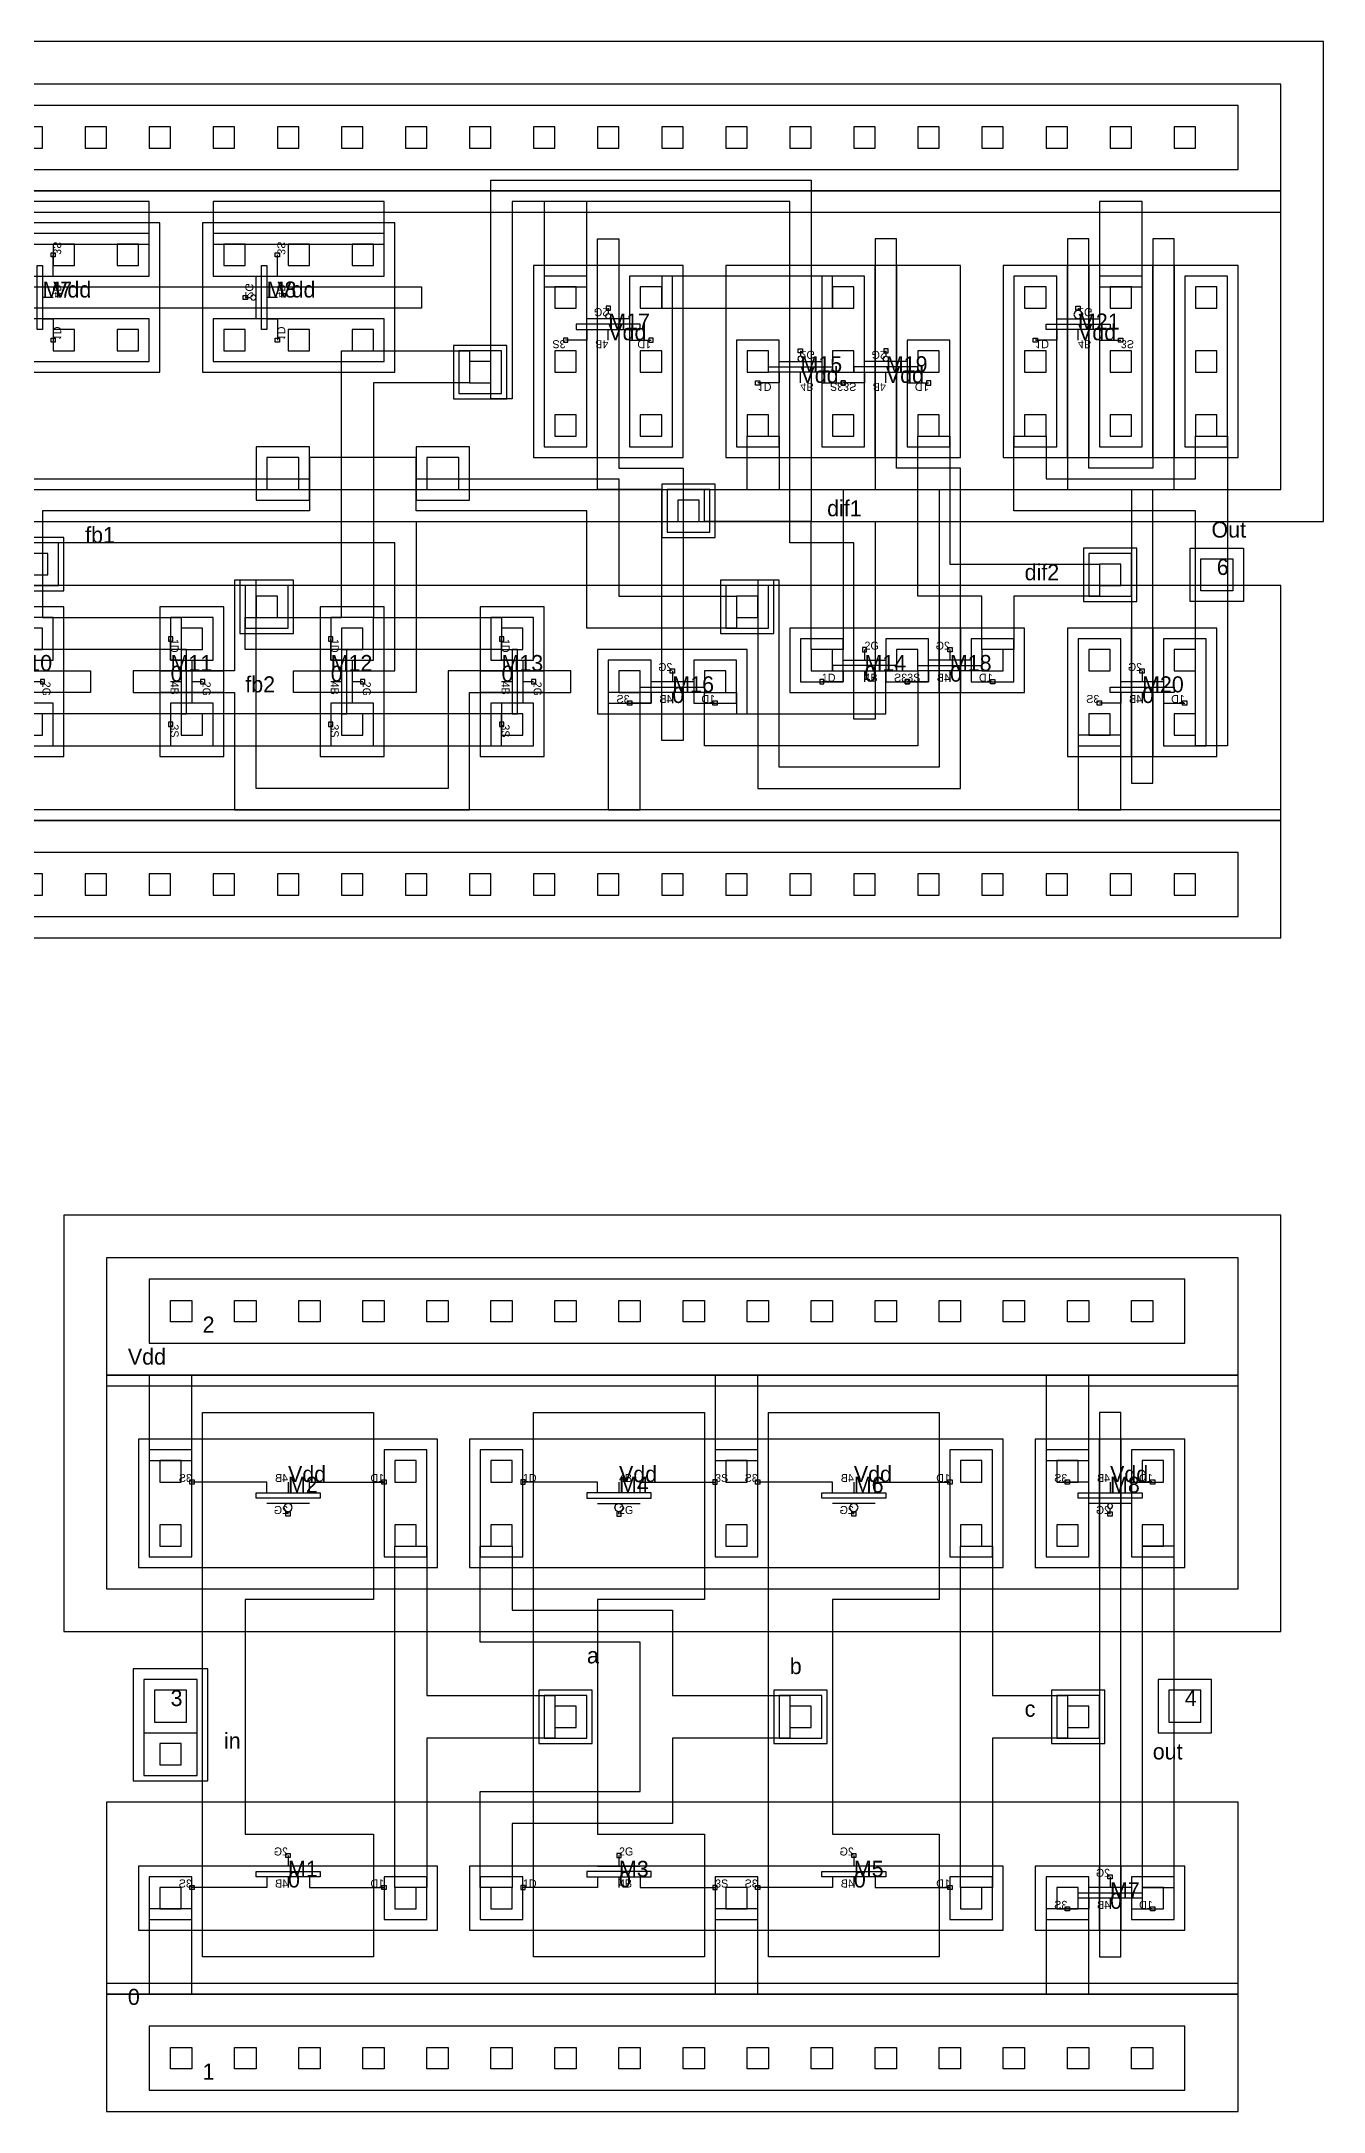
# Model space of a CAD drawing. Extents: x -4 to 794, y 0 to 644.
# Drawn here: x 473.9 to 594, y 0 to 194 of the extents above; entities that cross this region are included whole.
import ezdxf

# ---------------------------------------------------------------- set-up
doc = ezdxf.new("R2010")
doc.units = 0
for name, color, linetype in [('LAYER1', 7, 'CONTINUOUS'), ('LAYER10', 7, 'CONTINUOUS'), ('LAYER2', 7, 'CONTINUOUS'), ('LAYER25', 7, 'CONTINUOUS'), ('LAYER4', 7, 'CONTINUOUS'), ('LAYER42', 7, 'CONTINUOUS'), ('LAYER43', 7, 'CONTINUOUS'), ('LAYER44', 7, 'CONTINUOUS'), ('LAYER45', 7, 'CONTINUOUS'), ('LAYER46', 7, 'CONTINUOUS'), ('LAYER49', 7, 'CONTINUOUS'), ('LAYER5', 7, 'CONTINUOUS'), ('LAYER50', 7, 'CONTINUOUS'), ('LAYER51', 7, 'CONTINUOUS'), ('LAYER6', 7, 'CONTINUOUS'), ('LAYER8', 7, 'CONTINUOUS'), ('LAYER9', 7, 'CONTINUOUS')]:
    doc.layers.add(name, color=color, linetype=linetype)

# ---------------------------------------------------------------- blocks, each defined once
blk = doc.blocks.new('CCM1_1')
at = {"layer": 'LAYER25'}
blk.add_lwpolyline([(-1, -1), (1, -1), (1, 1), (-1, 1), (-1, -1)], dxfattribs=at)
at = {"layer": 'LAYER49'}
blk.add_lwpolyline([(-2, -2), (2, -2), (2, 2), (-2, 2), (-2, -2)], dxfattribs=at)
blk = doc.blocks.new('CCM1_2')
at = {"layer": 'LAYER25'}
for points in [[(-1, 5), (1, 5), (1, 7), (-1, 7), (-1, 5)], [(-1, -1), (1, -1), (1, 1), (-1, 1), (-1, -1)]]:
    blk.add_lwpolyline(points, dxfattribs=at)
at = {"layer": 'LAYER49'}
blk.add_lwpolyline([(-2, -2), (2, -2), (2, 8), (-2, 8), (-2, -2)], dxfattribs=at)
blk = doc.blocks.new('CCM1_3')
at = {"layer": 'LAYER25'}
for points in [[(-1, 11), (1, 11), (1, 13), (-1, 13), (-1, 11)], [(-1, 5), (1, 5), (1, 7), (-1, 7), (-1, 5)], [(-1, -1), (1, -1), (1, 1), (-1, 1), (-1, -1)]]:
    blk.add_lwpolyline(points, dxfattribs=at)
at = {"layer": 'LAYER49'}
blk.add_lwpolyline([(-2, -2), (2, -2), (2, 14), (-2, 14), (-2, -2)], dxfattribs=at)
blk = doc.blocks.new('CCONT')
at = {"layer": 'LAYER25'}
blk.add_lwpolyline([(-1, -1), (1, -1), (1, 1), (-1, 1), (-1, -1)], dxfattribs=at)
blk = doc.blocks.new('CONT')
at = {"layer": 'LAYER25'}
blk.add_lwpolyline([(-1, -1), (1, -1), (1, 1), (-1, 1), (-1, -1)], dxfattribs=at)
blk = doc.blocks.new('M1V1M2')
at = {"layer": 'LAYER49'}
blk.add_lwpolyline([(-2.5, -2.5), (2.5, -2.5), (2.5, 2.5), (-2.5, 2.5), (-2.5, -2.5)], dxfattribs=at)
at = {"layer": 'LAYER50'}
blk.add_lwpolyline([(-1.5, -1.5), (1.5, -1.5), (1.5, 1.5), (-1.5, 1.5), (-1.5, -1.5)], dxfattribs=at)
at = {"layer": 'LAYER51'}
blk.add_lwpolyline([(-2.5, -2.5), (2.5, -2.5), (2.5, 2.5), (-2.5, 2.5), (-2.5, -2.5)], dxfattribs=at)
blk = doc.blocks.new('NMOS2X12_TOK')
at = {"layer": 'LAYER1'}
for points in [[(0, 2), (0, 1)], [(-2, 0), (-2, -1), (-4, -1)], [(-3, 0), (3, 0), (3, 0.5), (-3, 0.5), (-3, 0)], [(-2, 1), (2, 1)], [(0, 0), (0, -1)], [(2, 0), (2, -1), (4, -1)]]:
    blk.add_lwpolyline(points, dxfattribs=at)
at = {"layer": 'LAYER8'}
blk.add_lwpolyline([(-0.2, 1.8), (0.2, 1.8), (0.2, 2.2), (-0.2, 2.2), (-0.2, 1.8)], dxfattribs=at)
at = {"layer": 'LAYER9'}
for points in [[(-4.2, -1.2), (-3.8, -1.2), (-3.8, -0.8), (-4.2, -0.8), (-4.2, -1.2)], [(3.8, -1.2), (4.2, -1.2), (4.2, -0.8), (3.8, -0.8), (3.8, -1.2)]]:
    blk.add_lwpolyline(points, dxfattribs=at)
at = {"layer": 'LAYER5'}
for s, p in [('2G', (0, 2)), ('1D', (-4, -1)), ('4B', (0, -1)), ('3S', (4, -1))]:
    blk.add_text(s, height=0.75, dxfattribs=at).set_placement(p)
blk = doc.blocks.new('NMOS2X6_TOK')
at = {"layer": 'LAYER1'}
for points in [[(0, 2), (0, 1)], [(-2, 0), (-2, -1), (-4, -1)], [(-3, 0), (3, 0), (3, 0.5), (-3, 0.5), (-3, 0)], [(-2, 1), (2, 1)], [(0, 0), (0, -1)], [(2, 0), (2, -1), (4, -1)]]:
    blk.add_lwpolyline(points, dxfattribs=at)
at = {"layer": 'LAYER8'}
blk.add_lwpolyline([(-0.2, 1.8), (0.2, 1.8), (0.2, 2.2), (-0.2, 2.2), (-0.2, 1.8)], dxfattribs=at)
at = {"layer": 'LAYER9'}
for points in [[(-4.2, -1.2), (-3.8, -1.2), (-3.8, -0.8), (-4.2, -0.8), (-4.2, -1.2)], [(3.8, -1.2), (4.2, -1.2), (4.2, -0.8), (3.8, -0.8), (3.8, -1.2)]]:
    blk.add_lwpolyline(points, dxfattribs=at)
at = {"layer": 'LAYER5'}
for s, p in [('2G', (0, 2)), ('1D', (-4, -1)), ('4B', (0, -1)), ('3S', (4, -1))]:
    blk.add_text(s, height=0.75, dxfattribs=at).set_placement(p)
blk = doc.blocks.new('P1CCM1')
at = {"layer": 'LAYER25'}
blk.add_lwpolyline([(-1, -1), (1, -1), (1, 1), (-1, 1), (-1, -1)], dxfattribs=at)
at = {"layer": 'LAYER46'}
blk.add_lwpolyline([(-2.5, -2.5), (2.5, -2.5), (2.5, 2.5), (-2.5, 2.5), (-2.5, -2.5)], dxfattribs=at)
at = {"layer": 'LAYER49'}
blk.add_lwpolyline([(-2, -2), (2, -2), (2, 2), (-2, 2), (-2, -2)], dxfattribs=at)
blk = doc.blocks.new('P1CCM1V1M2')
at = {"layer": 'LAYER25'}
blk.add_lwpolyline([(-1, -5.5), (1, -5.5), (1, -3.5), (-1, -3.5), (-1, -5.5)], dxfattribs=at)
at = {"layer": 'LAYER46'}
blk.add_lwpolyline([(-3.5, -7), (3.5, -7), (3.5, 3.5), (-3.5, 3.5), (-3.5, -7)], dxfattribs=at)
at = {"layer": 'LAYER49'}
blk.add_lwpolyline([(-2.5, -6.5), (2.5, -6.5), (2.5, 2.5), (-2.5, 2.5), (-2.5, -6.5)], dxfattribs=at)
at = {"layer": 'LAYER50'}
blk.add_lwpolyline([(-1.5, -1.5), (1.5, -1.5), (1.5, 1.5), (-1.5, 1.5), (-1.5, -1.5)], dxfattribs=at)
at = {"layer": 'LAYER51'}
blk.add_lwpolyline([(-2.5, -2.5), (2.5, -2.5), (2.5, 2.5), (-2.5, 2.5), (-2.5, -2.5)], dxfattribs=at)
blk = doc.blocks.new('PMOS2X18_TOK')
at = {"layer": 'LAYER1'}
for points in [[(-2, 0), (-2, 1), (-4, 1)], [(-3, -0.5), (3, -0.5), (3, 0), (-3, 0), (-3, -0.5)], [(0, 1), (0, 0)], [(2, 0), (2, 1), (4, 1)], [(-2, -1), (2, -1)], [(0, -1.5), (-0.18, -1.43), (-0.25, -1.25), (-0.18, -1.07), (0, -1), (0.18, -1.07), (0.25, -1.25), (0.18, -1.43), (0, -1.5)], [(0, -2), (0, -1.5)]]:
    blk.add_lwpolyline(points, dxfattribs=at)
at = {"layer": 'LAYER10'}
for points in [[(-4.2, 0.8), (-3.8, 0.8), (-3.8, 1.2), (-4.2, 1.2), (-4.2, 0.8)], [(3.8, 0.8), (4.2, 0.8), (4.2, 1.2), (3.8, 1.2), (3.8, 0.8)]]:
    blk.add_lwpolyline(points, dxfattribs=at)
at = {"layer": 'LAYER8'}
blk.add_lwpolyline([(-0.2, -2.2), (0.2, -2.2), (0.2, -1.8), (-0.2, -1.8), (-0.2, -2.2)], dxfattribs=at)
at = {"layer": 'LAYER5'}
for s, p in [('1D', (-4, 1)), ('4B', (0, 1)), ('3S', (4, 1)), ('2G', (0, -2))]:
    blk.add_text(s, height=0.75, dxfattribs=at).set_placement(p)
blk = doc.blocks.new('PMOS2X36_TOK')
at = {"layer": 'LAYER1'}
for points in [[(-2, 0), (-2, 1), (-4, 1)], [(-3, -0.5), (3, -0.5), (3, 0), (-3, 0), (-3, -0.5)], [(0, 1), (0, 0)], [(2, 0), (2, 1), (4, 1)], [(-2, -1), (2, -1)], [(0, -1), (0.28, -1.12), (0.4, -1.4), (0.28, -1.68), (0, -1.8), (-0.28, -1.68), (-0.4, -1.4), (-0.28, -1.12), (0, -1)], [(0, -2), (0, -1.8)]]:
    blk.add_lwpolyline(points, dxfattribs=at)
at = {"layer": 'LAYER10'}
for points in [[(-4.2, 0.8), (-3.8, 0.8), (-3.8, 1.2), (-4.2, 1.2), (-4.2, 0.8)], [(3.8, 0.8), (4.2, 0.8), (4.2, 1.2), (3.8, 1.2), (3.8, 0.8)]]:
    blk.add_lwpolyline(points, dxfattribs=at)
at = {"layer": 'LAYER8'}
blk.add_lwpolyline([(-0.2, -2.2), (0.2, -2.2), (0.2, -1.8), (-0.2, -1.8), (-0.2, -2.2)], dxfattribs=at)
at = {"layer": 'LAYER5'}
for s, p in [('1D', (-4, 1)), ('4B', (0, 1)), ('3S', (4, 1)), ('2G', (0, -2))]:
    blk.add_text(s, height=0.75, dxfattribs=at).set_placement(p)
blk = doc.blocks.new('CMP1')
at = {"layer": 'LAYER10'}
for points in [[(6, 61), (24, 61), (24, 67), (6, 67), (6, 61)], [(28, 61), (46, 61), (46, 67), (28, 67), (28, 61)], [(67, 61), (85, 61), (85, 67), (67, 67), (67, 61)], [(89, 61), (107, 61), (107, 67), (89, 67), (89, 61)], [(120, 45), (126, 45), (126, 63), (120, 63), (120, 45)], [(128, 45), (134, 45), (134, 63), (128, 63), (128, 45)], [(138, 45), (144, 45), (144, 63), (138, 63), (138, 45)], [(146, 45), (152, 45), (152, 63), (146, 63), (146, 45)], [(154, 45), (160, 45), (160, 63), (154, 63), (154, 45)], [(164, 45), (170, 45), (170, 63), (164, 63), (164, 45)], [(172, 45), (178, 45), (178, 63), (172, 63), (172, 45)], [(180, 45), (186, 45), (186, 63), (180, 63), (180, 45)], [(6, 53), (24, 53), (24, 59), (6, 59), (6, 53)], [(28, 53), (46, 53), (46, 59), (28, 59), (28, 53)], [(67, 53), (85, 53), (85, 59), (67, 59), (67, 53)], [(89, 53), (107, 53), (107, 59), (89, 59), (89, 53)]]:
    blk.add_lwpolyline(points, dxfattribs=at)
at = {"layer": 'LAYER42'}
blk.add_lwpolyline([(-4, 39), (194, 39), (194, 84), (-4, 84), (-4, 39)], dxfattribs=at)
at = {"layer": 'LAYER43'}
for points in [[(4, 72), (186, 72), (186, 78), (4, 78), (4, 72)], [(6, 53), (24, 53), (24, 67), (6, 67), (6, 53)], [(28, 53), (46, 53), (46, 67), (28, 67), (28, 53)], [(67, 53), (85, 53), (85, 67), (67, 67), (67, 53)], [(89, 53), (107, 53), (107, 67), (89, 67), (89, 53)], [(120, 45), (134, 45), (134, 63), (120, 63), (120, 45)], [(138, 45), (160, 45), (160, 63), (138, 63), (138, 45)], [(164, 45), (186, 45), (186, 63), (164, 63), (164, 45)], [(28, 17), (50, 17), (50, 30), (28, 30), (28, 17)], [(54, 17), (60, 17), (60, 31), (54, 31), (54, 17)], [(70, 17), (76, 17), (76, 31), (70, 31), (70, 17)], [(85, 17), (91, 17), (91, 31), (85, 31), (85, 17)], [(100, 17), (106, 17), (106, 31), (100, 31), (100, 17)], [(115, 17), (121, 17), (121, 31), (115, 31), (115, 17)], [(144, 23), (166, 23), (166, 29), (144, 29), (144, 23)], [(170, 17), (184, 17), (184, 29), (170, 29), (170, 17)], [(126, 21), (140, 21), (140, 27), (126, 27), (126, 21)], [(2, 17), (24, 17), (24, 23), (2, 23), (2, 17)], [(4, 2), (186, 2), (186, 8), (4, 8), (4, 2)]]:
    blk.add_lwpolyline(points, dxfattribs=at)
at = {"layer": 'LAYER44'}
for points in [[(0, 42), (190, 42), (190, 70), (0, 70), (0, 42)], [(0, 0), (190, 0), (190, 11), (0, 11), (0, 0)]]:
    blk.add_lwpolyline(points, dxfattribs=at)
at = {"layer": 'LAYER45'}
for points in [[(0, 70), (190, 70), (190, 80), (0, 80), (0, 70)], [(0, 11), (190, 11), (190, 33), (0, 33), (0, 11)]]:
    blk.add_lwpolyline(points, dxfattribs=at)
at = {"layer": 'LAYER46'}
for points in [[(116, 50.5), (116, 71), (146, 71), (146, 39), (152, 39), (152, 20.5), (150, 20.5), (150, 37), (144, 37), (144, 69), (118, 69), (118, 50.5), (116, 50.5)], [(132, 18.5), (132, 42), (126, 42), (126, 65.5), (128, 65.5), (128, 44), (134, 44), (134, 18.5), (132, 18.5)], [(154, 65.5), (152, 65.5), (152, 42), (158, 42), (158, 19), (158, 16), (143, 16), (143, 33.5), (141, 33.5), (141, 14), (160, 14), (160, 44), (154, 44), (154, 65.5)], [(170, 65.5), (170, 42), (176, 42), (176, 14.5), (178, 14.5), (178, 42), (180, 42), (180, 65.5), (178, 65.5), (178, 44), (172, 44), (172, 65.5), (170, 65.5)], [(48.5, 61), (48.5, 59), (4, 59), (4, 45.5), (2, 45.5), (2, 61), (48.5, 61)], [(109.5, 61), (109.5, 59), (65, 59), (65, 51), (63, 51), (63, 61), (109.5, 61)], [(42, 45.5), (42, 14.5), (44, 14.5), (44, 45.5), (42, 45.5)], [(66, 39), (109, 39), (109, 23), (97.5, 23), (97.5, 25), (107, 25), (107, 37), (68, 37), (68, 25), (78.5, 25), (78.5, 23), (66, 23), (66, 39)], [(8, 37.5), (10, 37.5), (10, 15), (16, 15), (16, 25.5), (18, 25.5), (18, 13), (8, 13), (8, 37.5)], [(20.5, 35.5), (36, 35.5), (36, 14.5), (34, 14.5), (34, 33), (20.5, 33), (20.5, 35.5)], [(62.5, 25), (53, 25), (53, 32.5), (55, 32.5), (55, 35), (51, 35), (51, 23), (62.5, 23), (62.5, 25)], [(112, 25), (112, 14), (94, 14), (94, 33.5), (92, 33.5), (92, 25), (82.5, 25), (82.5, 23), (92, 23), (92, 12), (114, 12), (114, 23), (123.5, 23), (123.5, 25), (114, 25), (112, 25)]]:
    blk.add_lwpolyline(points, dxfattribs=at)
at = {"layer": 'LAYER49'}
for points in [[(0, 68), (190, 68), (190, 80), (0, 80), (0, 68)], [(7, 65), (23, 65), (23, 69), (7, 69), (7, 65)], [(29, 65), (45, 65), (45, 69), (29, 69), (29, 65)], [(68, 65), (84, 65), (84, 69), (68, 69), (68, 65)], [(90, 65), (106, 65), (106, 69), (90, 69), (90, 65)], [(121, 61), (125, 61), (125, 69), (121, 69), (121, 61)], [(173, 61), (177, 61), (177, 69), (173, 69), (173, 61)], [(132, 59), (148, 59), (148, 62), (132, 62), (132, 59)], [(44, 54), (58, 54), (58, 57), (44, 57), (44, 54)], [(14, 55), (17, 55), (17, 29), (30, 29), (30, 26), (14, 26), (14, 46), (7, 46), (7, 49), (14, 49), (14, 55)], [(69, 55), (72, 55), (72, 48), (50, 48), (50, 25), (47, 25), (47, 51), (69, 51), (69, 55)], [(102, 55), (114, 55), (114, 52), (105, 52), (105, 30), (117, 30), (117, 27), (93, 27), (93, 30), (102, 30), (102, 55)], [(140, 47), (143, 47), (143, 42), (149, 42), (149, 27), (146, 27), (146, 39), (136, 39), (136, 42), (140, 42), (140, 47)], [(156, 47), (159, 47), (159, 35), (173, 35), (173, 32), (165, 32), (165, 27), (162, 27), (162, 32), (156, 32), (156, 47)], [(165, 47), (168, 47), (168, 43), (182, 43), (182, 47), (185, 47), (185, 18), (182, 18), (182, 40), (165, 40), (165, 47)], [(57, 43), (99, 43), (99, 40), (74, 40), (74, 30), (87, 30), (87, 27), (71, 27), (71, 40), (57, 40), (57, 43)], [(109, 43), (128, 43), (128, 32), (139, 32), (139, 29), (125, 29), (125, 40), (109, 40), (109, 43)], [(55, 34), (55, 26), (63, 26), (63, 18), (117, 18), (117, 21), (66, 21), (66, 29), (59, 29), (59, 34), (55, 34)], [(4, 21), (7, 21), (7, 28), (4, 28), (4, 21)], [(37, 26), (41, 26), (41, 18), (22, 18), (22, 21), (37, 21), (37, 26)], [(136, 23), (139, 23), (139, 21), (153, 21), (153, 25), (156, 25), (156, 18), (136, 18), (136, 23)], [(127, 12), (130, 12), (130, 23), (127, 23), (127, 12)], [(11, 11), (15, 11), (15, 19), (11, 19), (11, 11)], [(55, 11), (59, 11), (59, 19), (55, 19), (55, 11)], [(171, 12), (175, 12), (175, 19), (171, 19), (171, 12)], [(0, 0), (190, 0), (190, 12), (0, 12), (0, 0)]]:
    blk.add_lwpolyline(points, dxfattribs=at)
at = {"layer": 'LAYER51'}
for points in [[(54, 45), (57, 45), (57, 54.5), (54, 54.5), (54, 45)], [(99, 42), (109, 42), (109, 45), (99, 45), (99, 42)]]:
    blk.add_lwpolyline(points, dxfattribs=at)
at = {"layer": 'LAYER9'}
for points in [[(28, 17), (34, 17), (34, 30), (28, 30), (28, 17)], [(36, 17), (42, 17), (42, 30), (36, 30), (36, 17)], [(44, 17), (50, 17), (50, 30), (44, 30), (44, 17)], [(54, 25), (60, 25), (60, 31), (54, 31), (54, 25)], [(70, 25), (76, 25), (76, 31), (70, 31), (70, 25)], [(85, 25), (91, 25), (91, 31), (85, 31), (85, 25)], [(100, 25), (106, 25), (106, 31), (100, 31), (100, 25)], [(115, 25), (121, 25), (121, 31), (115, 31), (115, 25)], [(144, 23), (150, 23), (150, 29), (144, 29), (144, 23)], [(152, 23), (158, 23), (158, 29), (152, 29), (152, 23)], [(160, 23), (166, 23), (166, 29), (160, 29), (160, 23)], [(170, 17), (176, 17), (176, 29), (170, 29), (170, 17)], [(178, 17), (184, 17), (184, 29), (178, 29), (178, 17)], [(126, 21), (132, 21), (132, 27), (126, 27), (126, 21)], [(134, 21), (140, 21), (140, 27), (134, 27), (134, 21)], [(2, 17), (8, 17), (8, 23), (2, 23), (2, 17)], [(10, 17), (16, 17), (16, 23), (10, 23), (10, 17)], [(18, 17), (24, 17), (24, 23), (18, 23), (18, 17)], [(54, 17), (60, 17), (60, 23), (54, 23), (54, 17)], [(70, 17), (76, 17), (76, 23), (70, 23), (70, 17)], [(85, 17), (91, 17), (91, 23), (85, 23), (85, 17)], [(100, 17), (106, 17), (106, 23), (100, 23), (100, 17)], [(115, 17), (121, 17), (121, 23), (115, 23), (115, 17)]]:
    blk.add_lwpolyline(points, dxfattribs=at)
for name, p in [('CCONT', (7, 75)), ('CONT', (13, 75)), ('CONT', (19, 75)), ('CONT', (25, 75)), ('CONT', (31, 75)), ('CONT', (37, 75)), ('CONT', (43, 75)), ('CONT', (49, 75)), ('CONT', (55, 75)), ('CONT', (61, 75)), ('CONT', (67, 75)), ('CONT', (73, 75)), ('CONT', (79, 75)), ('CONT', (85, 75)), ('CONT', (91, 75)), ('CONT', (97, 75)), ('CONT', (103, 75)), ('CONT', (109, 75)), ('CONT', (115, 75)), ('CONT', (121, 75)), ('CONT', (127, 75)), ('CONT', (133, 75)), ('CONT', (139, 75)), ('CONT', (145, 75)), ('CONT', (151, 75)), ('CONT', (157, 75)), ('CONT', (163, 75)), ('CONT', (169, 75)), ('CONT', (175, 75)), ('CONT', (181, 75)), ('M1V1M2', (55.5, 57)), ('P1CCM1', (6, 48)), ('P1CCM1', (64, 49)), ('CCM1_1', (31, 27)), ('CCM1_1', (39, 27)), ('CCM1_1', (47, 27)), ('NMOS2X6_TOK', (151, 25)), ('NMOS2X12_TOK', (35, 23)), ('CCM1_1', (5, 20)), ('NMOS2X6_TOK', (9, 20)), ('CCM1_1', (13, 20)), ('CCM1_1', (21, 20)), ('CCONT', (7, 5)), ('CONT', (13, 5)), ('CONT', (19, 5)), ('CONT', (25, 5)), ('CONT', (31, 5)), ('CONT', (37, 5)), ('CONT', (43, 5)), ('CONT', (49, 5)), ('CONT', (55, 5)), ('CONT', (61, 5)), ('CONT', (67, 5)), ('CONT', (73, 5)), ('CONT', (79, 5)), ('CONT', (85, 5)), ('CONT', (91, 5)), ('CONT', (97, 5)), ('CONT', (103, 5)), ('CONT', (109, 5)), ('CONT', (115, 5)), ('CONT', (121, 5)), ('CONT', (127, 5)), ('CONT', (133, 5)), ('CONT', (139, 5)), ('CONT', (145, 5)), ('CONT', (151, 5)), ('CONT', (157, 5)), ('CONT', (163, 5)), ('CONT', (169, 5)), ('CONT', (175, 5)), ('CONT', (181, 5))]:
    blk.add_blockref(name, p)
for name, p, rotation in [('CCM1_3', (9, 64), 270), ('CCM1_3', (31, 64), 270), ('CCM1_3', (70, 64), 270), ('CCM1_3', (92, 64), 270), ('CCM1_3', (123, 60), 180), ('CCM1_3', (131, 60), 180), ('CCM1_3', (149, 60), 180), ('CCM1_3', (167, 60), 180), ('CCM1_3', (175, 60), 180), ('CCM1_3', (183, 60), 180), ('PMOS2X18_TOK', (127, 57), 180), ('CCM1_3', (9, 56), 270), ('CCM1_3', (31, 56), 270), ('CCM1_3', (70, 56), 270), ('CCM1_3', (92, 56), 270), ('P1CCM1', (115, 53), 270), ('CCM1_2', (141, 54), 180), ('PMOS2X18_TOK', (153, 53), 180), ('CCM1_2', (157, 54), 180), ('M1V1M2', (55.5, 42.5), 270), ('M1V1M2', (96.5, 43.5), 180), ('M1V1M2', (111.5, 43.5), 270), ('P1CCM1', (134.5, 40), 270), ('P1CCM1', (73.5, 35), 90), ('P1CCM1', (174, 34), 270), ('P1CCM1', (95, 31), 270), ('P1CCM1', (140, 31), 270), ('CCM1_1', (73, 28), 90), ('CCM1_1', (88, 28), 90), ('CCM1_1', (103, 28), 270), ('CCM1_1', (118, 28), 270), ('NMOS2X6_TOK', (56, 24), 270), ('NMOS2X6_TOK', (72, 24), 270), ('NMOS2X6_TOK', (87, 24), 270), ('NMOS2X6_TOK', (102, 24), 270), ('NMOS2X6_TOK', (118, 24), 270), ('CCM1_1', (147, 26), 180), ('CCM1_1', (155, 26), 180), ('CCM1_1', (163, 26), 180), ('CCM1_2', (173, 26), 180), ('CCM1_2', (181, 26), 180), ('CCM1_1', (129, 24), 180), ('CCM1_1', (137, 24), 180), ('CCM1_1', (73, 20), 90), ('CCM1_1', (88, 20), 90), ('CCM1_1', (103, 20), 270), ('CCM1_1', (118, 20), 270)]:
    blk.add_blockref(name, p, dxfattribs=dict(rotation=rotation))
at = {"xscale": -1}
for name, p, rotation in [('PMOS2X18_TOK', (13, 60), 270), ('PMOS2X18_TOK', (34, 60), 270), ('PMOS2X18_TOK', (74, 60), 270), ('PMOS2X18_TOK', (95, 60), 270), ('PMOS2X36_TOK', (171, 57), 180), ('PMOS2X18_TOK', (145, 53), 180), ('P1CCM1V1M2', (36, 42), 90), ('P1CCM1', (57, 35), 90), ('CCM1_1', (57, 28), 90), ('CCM1_1', (57, 20), 90)]:
    blk.add_blockref(name, p, dxfattribs=dict(at, rotation=rotation))
for name, p in [('P1CCM1V1M2', (24, 42)), ('P1CCM1V1M2', (6, 34)), ('M1V1M2', (184, 34)), ('NMOS2X6_TOK', (159, 25)), ('NMOS2X6_TOK', (133, 23)), ('NMOS2X12_TOK', (177, 23)), ('NMOS2X12_TOK', (43, 22)), ('NMOS2X6_TOK', (17, 20))]:
    blk.add_blockref(name, p, dxfattribs=at)
at = {"layer": 'LAYER2'}
for s, p in [('dif1', (147.5, 39.5)), ('fb1', (78, 37)), ('dif2', (166, 33.5))]:
    blk.add_text(s, height=1.5, dxfattribs=at).set_placement(p)
at = {"layer": 'LAYER4'}
for s, p in [('Vdd', (2, 70)), ('Vdd', (14, 60)), ('Vdd', (35, 60)), ('Vdd', (75, 60)), ('Vdd', (96, 60)), ('Vdd', (127, 56)), ('Vdd', (171, 56)), ('Vdd', (145, 52)), ('Vdd', (153, 52)), ('Out', (183.5, 37.5)), ('In2', (43, 36)), ('In1', (35, 34)), ('Ibias', (9, 24)), ('0', (55, 24)), ('0', (71, 24)), ('0', (86, 24)), ('0', (101, 24)), ('0', (117, 24)), ('0', (151, 24)), ('0', (159, 24)), ('0', (35, 22)), ('fb2', (93, 23)), ('0', (133, 22)), ('0', (177, 22)), ('0', (43, 21)), ('0', (9, 19)), ('0', (17, 19)), ('0', (2, 10))]:
    blk.add_text(s, height=1.5, dxfattribs=at).set_placement(p)
at = {"layer": 'LAYER5'}
for s, p in [('2', (9, 73)), ('4', (24, 42)), ('5', (36, 42)), ('3', (6, 34)), ('6', (184, 34)), ('1', (9, 3))]:
    blk.add_text(s, height=1.5, dxfattribs=at).set_placement(p)
at = {"layer": 'LAYER6'}
for s, p in [('M6', (13, 60)), ('M5', (34, 60)), ('M7', (74, 60)), ('M8', (95, 60)), ('M17', (127, 57)), ('M21', (171, 57)), ('M15', (145, 53)), ('M19', (153, 53)), ('M9', (55, 25)), ('M10', (71, 25)), ('M11', (86, 25)), ('M12', (101, 25)), ('M13', (117, 25)), ('M14', (151, 25)), ('M18', (159, 25)), ('M3', (35, 23)), ('M4', (43, 22)), ('M16', (133, 23)), ('M20', (177, 23)), ('M1', (9, 20)), ('M2', (17, 20))]:
    blk.add_text(s, height=1.5, dxfattribs=at).set_placement(p)
blk = doc.blocks.new('NMOS16X6_TOK')
at = {"layer": 'LAYER1'}
for points in [[(0, 2), (0, 1)], [(-2, 0), (-2, -1), (-9, -1)], [(-3, 0), (3, 0), (3, 0.5), (-3, 0.5), (-3, 0)], [(-2, 1), (2, 1)], [(0, 0), (0, -1)], [(2, 0), (2, -1), (9, -1)]]:
    blk.add_lwpolyline(points, dxfattribs=at)
at = {"layer": 'LAYER8'}
blk.add_lwpolyline([(-0.2, 1.8), (0.2, 1.8), (0.2, 2.2), (-0.2, 2.2), (-0.2, 1.8)], dxfattribs=at)
at = {"layer": 'LAYER9'}
for points in [[(-9.2, -1.2), (-8.8, -1.2), (-8.8, -0.8), (-9.2, -0.8), (-9.2, -1.2)], [(8.8, -1.2), (9.2, -1.2), (9.2, -0.8), (8.8, -0.8), (8.8, -1.2)]]:
    blk.add_lwpolyline(points, dxfattribs=at)
at = {"layer": 'LAYER5'}
for s, p in [('2G', (0, 2)), ('1D', (-9, -1)), ('4B', (0, -1)), ('3S', (9, -1))]:
    blk.add_text(s, height=0.75, dxfattribs=at).set_placement(p)
blk = doc.blocks.new('PMOS16X12_TOK')
at = {"layer": 'LAYER1'}
for points in [[(-2, 0), (-2, 1), (-9, 1)], [(-3, -0.5), (3, -0.5), (3, 0), (-3, 0), (-3, -0.5)], [(0, 1), (0, 0)], [(2, 0), (2, 1), (9, 1)], [(-2, -1), (2, -1)], [(0, -1), (0.28, -1.12), (0.4, -1.4), (0.28, -1.68), (0, -1.8), (-0.28, -1.68), (-0.4, -1.4), (-0.28, -1.12), (0, -1)], [(0, -2), (0, -1.8)]]:
    blk.add_lwpolyline(points, dxfattribs=at)
at = {"layer": 'LAYER10'}
for points in [[(-9.2, 0.8), (-8.8, 0.8), (-8.8, 1.2), (-9.2, 1.2), (-9.2, 0.8)], [(8.8, 0.8), (9.2, 0.8), (9.2, 1.2), (8.8, 1.2), (8.8, 0.8)]]:
    blk.add_lwpolyline(points, dxfattribs=at)
at = {"layer": 'LAYER8'}
blk.add_lwpolyline([(-0.2, -2.2), (0.2, -2.2), (0.2, -1.8), (-0.2, -1.8), (-0.2, -2.2)], dxfattribs=at)
at = {"layer": 'LAYER5'}
for s, p in [('1D', (-9, 1)), ('4B', (0, 1)), ('3S', (9, 1)), ('2G', (0, -2))]:
    blk.add_text(s, height=0.75, dxfattribs=at).set_placement(p)
blk = doc.blocks.new('PMOS2X12_TOK')
at = {"layer": 'LAYER1'}
for points in [[(-2, 0), (-2, 1), (-4, 1)], [(-3, -0.5), (3, -0.5), (3, 0), (-3, 0), (-3, -0.5)], [(0, 1), (0, 0)], [(2, 0), (2, 1), (4, 1)], [(-2, -1), (2, -1)], [(0, -1.5), (-0.18, -1.43), (-0.25, -1.25), (-0.18, -1.07), (0, -1), (0.18, -1.07), (0.25, -1.25), (0.18, -1.43), (0, -1.5)], [(0, -2), (0, -1.5)]]:
    blk.add_lwpolyline(points, dxfattribs=at)
at = {"layer": 'LAYER10'}
for points in [[(-4.2, 0.8), (-3.8, 0.8), (-3.8, 1.2), (-4.2, 1.2), (-4.2, 0.8)], [(3.8, 0.8), (4.2, 0.8), (4.2, 1.2), (3.8, 1.2), (3.8, 0.8)]]:
    blk.add_lwpolyline(points, dxfattribs=at)
at = {"layer": 'LAYER8'}
blk.add_lwpolyline([(-0.2, -2.2), (0.2, -2.2), (0.2, -1.8), (-0.2, -1.8), (-0.2, -2.2)], dxfattribs=at)
at = {"layer": 'LAYER5'}
for s, p in [('1D', (-4, 1)), ('4B', (0, 1)), ('3S', (4, 1)), ('2G', (0, -2))]:
    blk.add_text(s, height=0.75, dxfattribs=at).set_placement(p)
blk = doc.blocks.new('DELAY1')
at = {"layer": 'LAYER10'}
for points in [[(3, 51), (9, 51), (9, 63), (3, 63), (3, 51)], [(25, 51), (31, 51), (31, 63), (25, 63), (25, 51)], [(34, 51), (40, 51), (40, 63), (34, 63), (34, 51)], [(56, 51), (62, 51), (62, 63), (56, 63), (56, 51)], [(78, 51), (84, 51), (84, 63), (78, 63), (78, 51)], [(87, 51), (93, 51), (93, 63), (87, 63), (87, 51)], [(95, 51), (101, 51), (101, 63), (95, 63), (95, 51)]]:
    blk.add_lwpolyline(points, dxfattribs=at)
at = {"layer": 'LAYER42'}
blk.add_lwpolyline([(-4, 45), (110, 45), (110, 84), (-4, 84), (-4, 45)], dxfattribs=at)
at = {"layer": 'LAYER43'}
for points in [[(4, 72), (101, 72), (101, 78), (4, 78), (4, 72)], [(3, 51), (31, 51), (31, 63), (3, 63), (3, 51)], [(34, 51), (84, 51), (84, 63), (34, 63), (34, 51)], [(87, 51), (101, 51), (101, 63), (87, 63), (87, 51)], [(3, 17), (31, 17), (31, 23), (3, 23), (3, 17)], [(34, 17), (84, 17), (84, 23), (34, 23), (34, 17)], [(87, 17), (101, 17), (101, 23), (87, 23), (87, 17)], [(4, 2), (101, 2), (101, 8), (4, 8), (4, 2)]]:
    blk.add_lwpolyline(points, dxfattribs=at)
at = {"layer": 'LAYER44'}
for points in [[(0, 49), (106, 49), (106, 69), (0, 69), (0, 49)], [(0, 0), (106, 0), (106, 11), (0, 11), (0, 0)]]:
    blk.add_lwpolyline(points, dxfattribs=at)
at = {"layer": 'LAYER45'}
for points in [[(0, 69), (106, 69), (106, 80), (0, 80), (0, 69)], [(0, 11), (106, 11), (106, 29), (0, 29), (0, 11)]]:
    blk.add_lwpolyline(points, dxfattribs=at)
at = {"layer": 'LAYER46'}
for points in [[(9, 65.5), (25, 65.5), (25, 48), (13, 48), (13, 26), (25, 26), (25, 14.5), (9, 14.5), (9, 65.5)], [(40, 65.5), (56, 65.5), (56, 48), (46, 48), (46, 26), (56, 26), (56, 14.5), (40, 14.5), (40, 65.5)], [(62, 65.5), (78, 65.5), (78, 48), (68, 48), (68, 26), (78, 26), (78, 14.5), (62, 14.5), (62, 65.5)], [(93, 14.5), (95, 14.5), (95, 65.5), (93, 65.5), (93, 14.5)]]:
    blk.add_lwpolyline(points, dxfattribs=at)
at = {"layer": 'LAYER49'}
for points in [[(0, 68), (106, 68), (106, 80), (0, 80), (0, 68)], [(4, 61), (8, 61), (8, 69), (4, 69), (4, 61)], [(57, 61), (61, 61), (61, 69), (57, 69), (57, 61)], [(88, 61), (92, 61), (92, 69), (88, 69), (88, 61)], [(27, 53), (30, 53), (30, 39), (42, 39), (42, 35), (30, 35), (30, 21), (27, 21), (27, 53)], [(35, 53), (38, 53), (38, 47), (53, 47), (53, 39), (64, 39), (64, 35), (53, 35), (53, 27), (38, 27), (38, 21), (35, 21), (35, 30), (50, 30), (50, 44), (35, 44), (35, 53)], [(80, 53), (83, 53), (83, 39), (90, 39), (90, 35), (83, 35), (83, 21), (80, 21), (80, 53)], [(97, 21), (100, 21), (100, 53), (97, 53), (97, 21)], [(4, 11), (8, 11), (8, 19), (4, 19), (4, 11)], [(57, 11), (61, 11), (61, 19), (57, 19), (57, 11)], [(88, 11), (92, 11), (92, 19), (88, 19), (88, 11)], [(0, 0), (106, 0), (106, 12), (0, 12), (0, 0)]]:
    blk.add_lwpolyline(points, dxfattribs=at)
at = {"layer": 'LAYER9'}
for points in [[(3, 17), (9, 17), (9, 23), (3, 23), (3, 17)], [(25, 17), (31, 17), (31, 23), (25, 23), (25, 17)], [(34, 17), (40, 17), (40, 23), (34, 23), (34, 17)], [(56, 17), (62, 17), (62, 23), (56, 23), (56, 17)], [(78, 17), (84, 17), (84, 23), (78, 23), (78, 17)], [(87, 17), (93, 17), (93, 23), (87, 23), (87, 17)], [(95, 17), (101, 17), (101, 23), (95, 23), (95, 17)]]:
    blk.add_lwpolyline(points, dxfattribs=at)
at = {"xscale": -1}
for name, p in [('CCONT', (7, 75)), ('CONT', (13, 75)), ('CONT', (19, 75)), ('CONT', (25, 75)), ('CONT', (31, 75)), ('CONT', (37, 75)), ('CONT', (43, 75)), ('CONT', (49, 75)), ('CONT', (55, 75)), ('CONT', (61, 75)), ('CONT', (67, 75)), ('CONT', (73, 75)), ('CONT', (79, 75)), ('CONT', (85, 75)), ('CONT', (91, 75)), ('CONT', (97, 75)), ('PMOS16X12_TOK', (17, 58)), ('PMOS16X12_TOK', (70, 58)), ('PMOS2X12_TOK', (94, 58)), ('NMOS16X6_TOK', (17, 22)), ('NMOS16X6_TOK', (70, 22)), ('NMOS2X6_TOK', (94, 20)), ('CCONT', (7, 5)), ('CONT', (13, 5)), ('CONT', (19, 5)), ('CONT', (25, 5)), ('CONT', (31, 5)), ('CONT', (37, 5)), ('CONT', (43, 5)), ('CONT', (49, 5)), ('CONT', (55, 5)), ('CONT', (61, 5)), ('CONT', (67, 5)), ('CONT', (73, 5)), ('CONT', (79, 5)), ('CONT', (85, 5)), ('CONT', (91, 5)), ('CONT', (97, 5))]:
    blk.add_blockref(name, p, dxfattribs=at)
for name, p in [('CCM1_2', (6, 54)), ('CCM1_2', (28, 54)), ('CCM1_2', (37, 54)), ('CCM1_2', (59, 54)), ('CCM1_2', (81, 54)), ('CCM1_2', (90, 54)), ('CCM1_2', (98, 54)), ('PMOS16X12_TOK', (48, 58)), ('P1CCM1V1M2', (6, 38)), ('P1CCM1', (43, 37)), ('P1CCM1', (65, 37)), ('P1CCM1', (91, 37)), ('M1V1M2', (101, 38)), ('NMOS16X6_TOK', (48, 22)), ('CCM1_1', (6, 20)), ('CCM1_1', (28, 20)), ('CCM1_1', (37, 20)), ('CCM1_1', (59, 20)), ('CCM1_1', (81, 20)), ('CCM1_1', (90, 20)), ('CCM1_1', (98, 20))]:
    blk.add_blockref(name, p)
at = {"layer": 'LAYER2'}
for s, p in [('a', (45, 42)), ('b', (64, 41)), ('c', (86, 37))]:
    blk.add_text(s, height=1.5, dxfattribs=at).set_placement(p)
at = {"layer": 'LAYER4'}
for s, p in [('Vdd', (2, 70)), ('Vdd', (17, 59)), ('Vdd', (48, 59)), ('Vdd', (70, 59)), ('Vdd', (94, 59)), ('in', (11, 34)), ('out', (98, 33)), ('0', (17, 21)), ('0', (48, 21)), ('0', (70, 21)), ('0', (94, 19)), ('0', (2, 10))]:
    blk.add_text(s, height=1.5, dxfattribs=at).set_placement(p)
at = {"layer": 'LAYER5'}
for s, p in [('2', (9, 73)), ('3', (6, 38)), ('4', (101, 38)), ('1', (9, 3))]:
    blk.add_text(s, height=1.5, dxfattribs=at).set_placement(p)
at = {"layer": 'LAYER6'}
for s, p in [('M2', (17, 58)), ('M4', (48, 58)), ('M6', (70, 58)), ('M8', (94, 58)), ('M1', (17, 22)), ('M3', (48, 22)), ('M5', (70, 22)), ('M7', (94, 20))]:
    blk.add_text(s, height=1.5, dxfattribs=at).set_placement(p)

msp = doc.modelspace()

# ---------------------------------------------------------------- block references
for name, p in [('CMP1', (400, 110)), ('DELAY1', (480, 0))]:
    msp.add_blockref(name, p)

doc.saveas('drawing.dxf')
